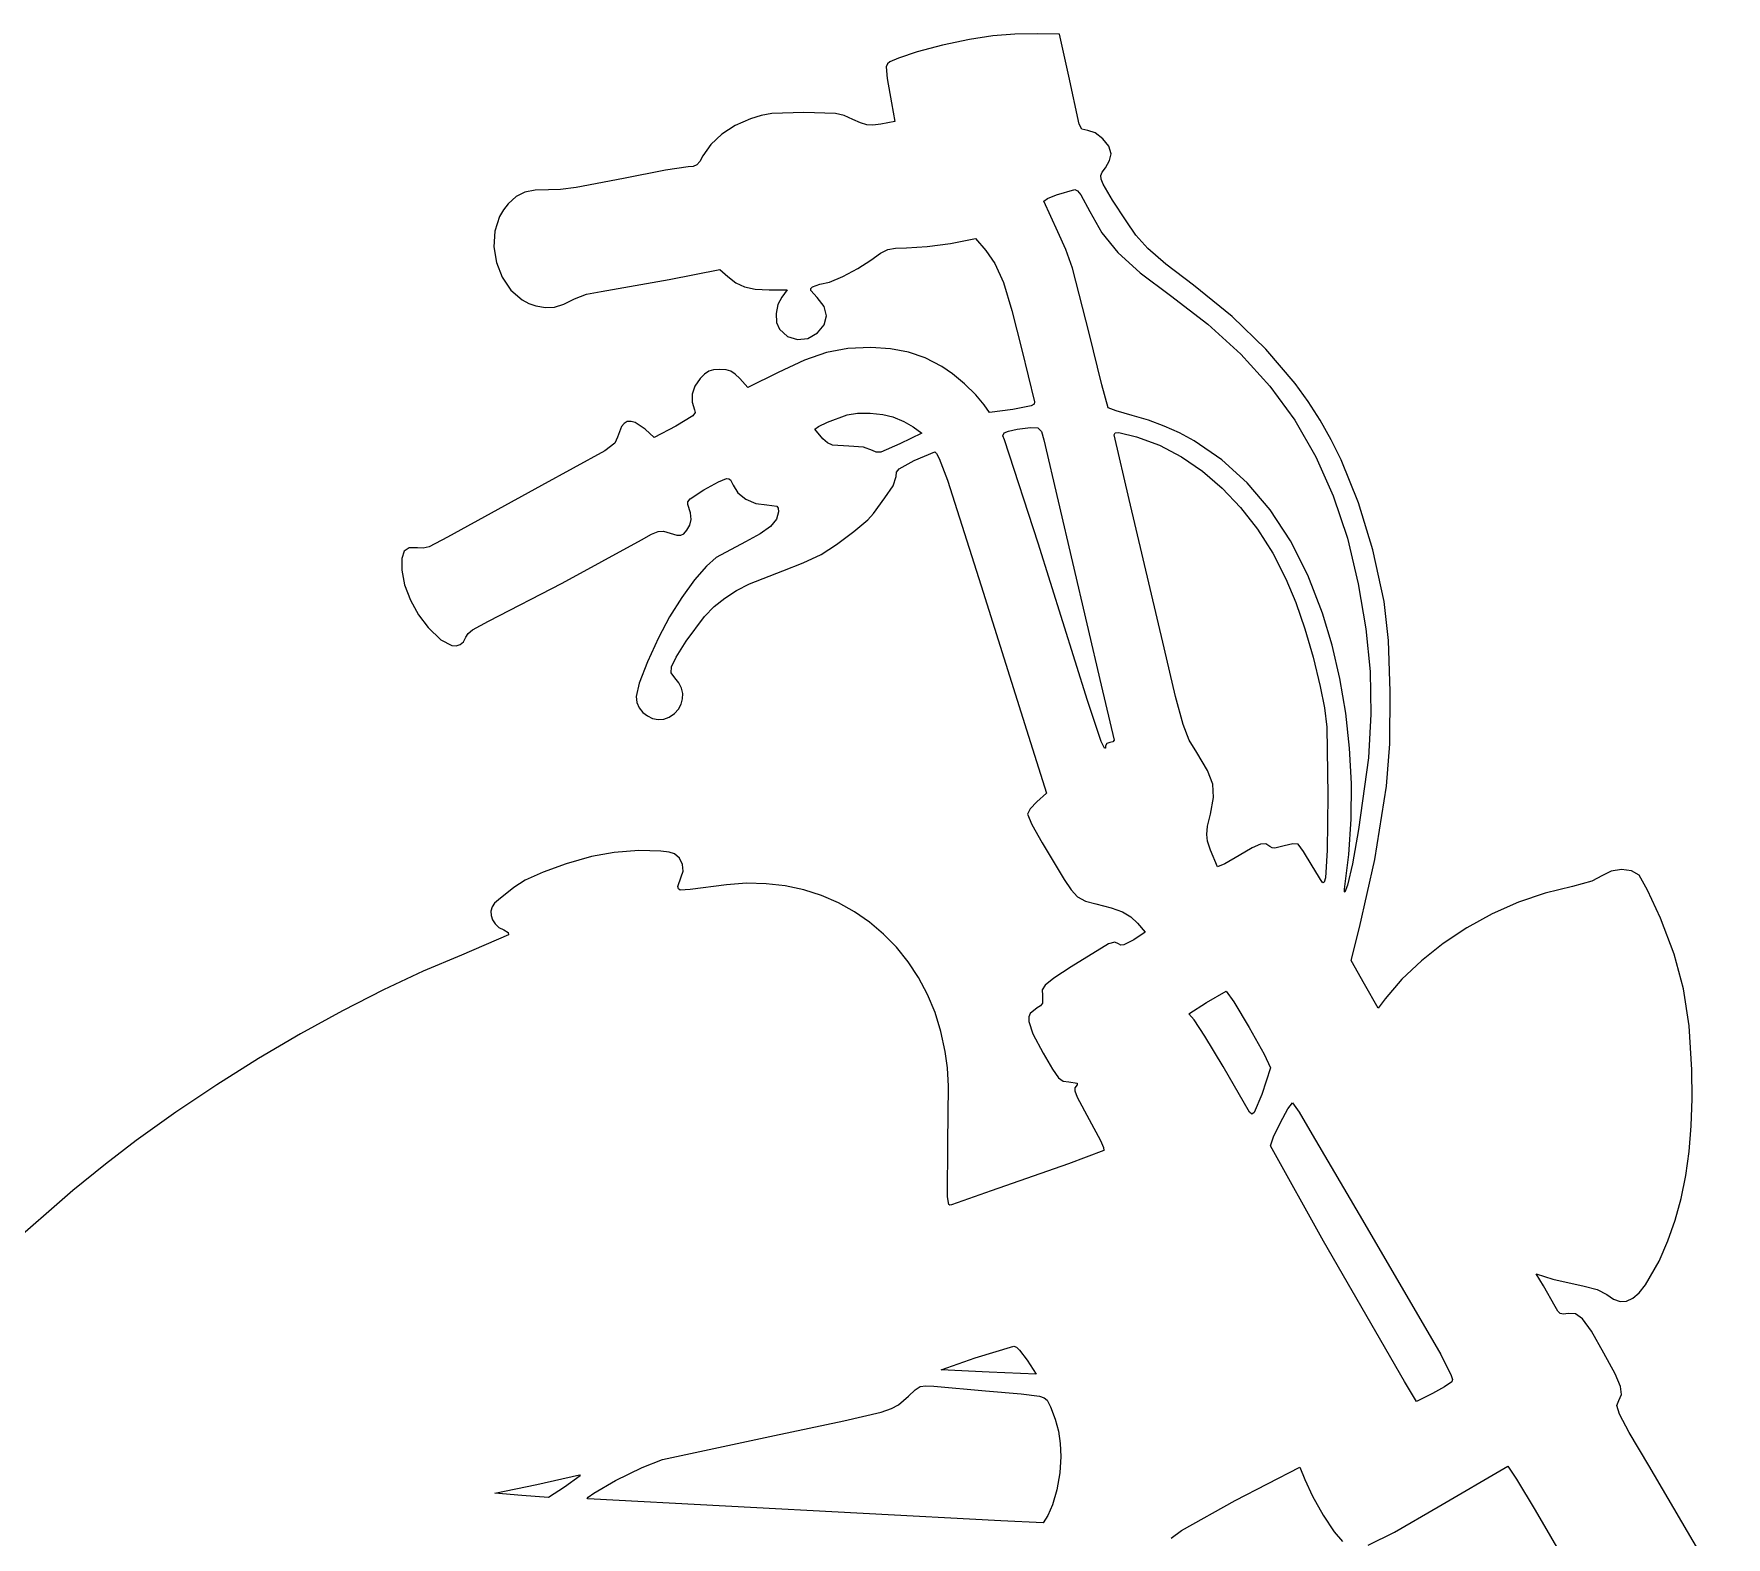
# Model space of a CAD drawing. Extents: x 37 to 816, y 124 to 562.
# Drawn here: x 426.3 to 639.9, y 372 to 561.8 of the extents above; entities that cross this region are included whole.
import ezdxf

# ---------------------------------------------------------------- set-up
doc = ezdxf.new("R2010")
doc.units = 0

msp = doc.modelspace()

# ---------------------------------------------------------------- linework, layer by layer
at = {"layer": 'Layer 1', "color": 7}
for points in [[(639.939292, 364.419674), (630.167341, 381.106073), (627.697344, 385.272161), (626.467582, 387.553091), (626.144019, 388.656625), (626.392617, 389.290523), (626.734922, 390.068839), (626.617513, 391.045594), (625.911406, 392.644119), (624.487616, 395.287749), (622.924368, 398.034456), (621.824142, 399.587231), (620.935582, 400.233807), (620.007335, 400.261919), (619.400998, 400.177032), (618.993098, 400.270738), (618.677803, 400.589341), (618.349278, 401.179142), (616.867611, 403.789699), (615.950388, 405.271366), (618.067056, 404.601088), (622.01817, 403.719143), (623.658587, 403.322268), (624.875671, 402.660809), (625.729229, 402.083066), (626.551367, 401.809181), (627.353661, 401.845355), (628.147687, 402.197788), (628.945021, 402.872683), (629.757237, 403.87624), (631.47262, 406.894145), (632.574569, 409.432975), (633.501645, 412.063997), (634.257568, 414.809946), (634.84606, 417.693562), (635.27084, 420.737581), (635.53563, 423.964742), (635.644151, 427.397782), (635.600123, 431.059438), (635.250652, 436.59695), (634.550608, 441.281181), (633.387543, 445.634682), (631.649009, 450.180006), (630.03064, 453.729834), (628.967896, 455.612787), (628.002718, 456.1629), (626.723346, 456.335982), (625.410902, 456.138647), (624.346504, 455.577509), (622.97067, 454.849905), (620.536502, 454.201675), (617.117518, 453.362174), (613.722926, 452.188636), (610.406881, 450.714134), (607.223542, 448.971741), (604.227065, 446.994531), (601.471607, 444.815575), (599.011325, 442.467948), (596.900376, 439.984722), (596.018431, 438.820554), (594.289819, 441.854445), (592.596484, 444.853058), (593.654818, 449.015838), (595.577458, 457.610392), (597.076765, 466.866405), (597.483562, 472.211543), (597.553015, 478.803531), (597.304968, 485.256612), (596.759265, 490.185031), (595.342021, 496.680143), (593.550639, 502.610534), (591.345018, 508.043177), (590.074337, 510.593772), (588.685058, 513.045045), (587.17217, 515.405368), (585.530658, 517.683111), (581.841716, 522.024348), (577.578132, 526.135727), (572.699805, 530.084223), (569.213918, 532.746594), (566.931885, 534.714434), (565.417144, 536.404461), (564.233133, 538.233395), (562.504521, 540.843952), (561.305076, 542.854786), (561.076321, 543.472148), (561.036083, 543.930759), (561.200896, 544.362912), (561.587298, 544.900899), (562.116465, 545.826941), (562.328132, 546.700067), (562.028822, 547.633826), (561.283027, 548.587429), (560.318951, 549.329365), (559.364797, 549.628124), (558.632782, 549.808923), (558.271185, 550.439513), (556.965906, 556.507295), (555.801739, 561.798965), (552.979515, 561.834243), (550.17934, 561.790146), (547.405623, 561.587298), (547.405623, 561.587298)], [(547.405623, 561.587298), (544.426302, 561.136404), (541.03357, 560.414311), (537.84589, 559.573156), (535.481726, 558.765074), (534.371578, 558.289926), (534.074059, 558.039537), (533.929503, 557.662643), (534.043053, 556.175463), (534.599781, 553.120626), (535.023115, 550.757014), (533.259225, 550.439513), (532.251051, 550.3199), (531.464467, 550.355729), (530.684497, 550.583381), (529.696167, 551.039236), (528.632321, 551.519345), (527.535402, 551.78448), (523.522552, 551.921181), (519.505293, 551.766841), (518.139931, 551.519345), (516.784492, 551.109792), (514.860198, 550.267534), (513.164108, 549.160693), (511.778903, 547.855415), (510.787266, 546.417844), (510.401415, 545.711737), (510.028794, 545.293364), (509.576797, 545.093273), (508.952821, 545.04201), (506.090909, 544.605447), (500.768371, 543.560342), (494.797603, 542.431453), (492.811022, 542.191123), (491.313921, 542.14923), (489.637123, 542.106787), (488.324127, 541.83614), (487.236027, 541.281066), (486.233917, 540.38534), (485.618916, 539.614793), (485.133829, 538.768487), (484.537276, 536.909375), (484.412012, 534.929546), (484.725791, 532.950544), (485.446368, 531.093912), (486.541496, 529.481193), (487.978928, 528.23393), (488.815932, 527.785326), (489.72642, 527.473666), (490.938543, 527.264755), (492.067984, 527.336964), (493.243727, 527.70683), (494.594756, 528.390888), (496.085243, 528.955333), (497.946147, 529.308111), (506.518652, 530.825057), (512.939212, 532.095057), (513.92699, 531.177835), (514.936266, 530.382982), (516.048068, 529.872556), (517.40461, 529.600255), (519.148105, 529.519778), (521.441162, 529.519778), (520.735606, 528.602555), (520.249985, 527.646196), (520.02564, 526.507936), (520.085723, 525.402748), (520.453383, 524.545608), (521.490771, 523.620668), (522.719982, 523.23151), (524.015339, 523.384748), (525.251164, 524.086997), (526.103895, 525.113912), (526.384464, 526.243352), (526.089563, 527.405866), (525.215886, 528.532), (524.413316, 529.431583), (524.402292, 529.69286), (524.616164, 529.907834), (525.533387, 530.225334), (526.750471, 530.500942), (528.470263, 531.213112), (530.335577, 532.189866), (531.989224, 533.259225), (533.22064, 534.126838), (534.14117, 534.590962), (535.114617, 534.777273), (536.504782, 534.811448), (539.10211, 534.974608), (542.043397, 535.375893), (545.183121, 535.975615), (546.4884, 534.493948), (547.645953, 532.844159), (548.710901, 530.423772), (549.802308, 526.898748), (551.039236, 521.935051), (552.626737, 515.37338), (552.594215, 515.080685), (552.207813, 514.857442), (549.910346, 514.42088), (546.982289, 514.032824), (546.312011, 514.985324), (545.236038, 516.242096), (543.816106, 517.631159), (542.303571, 518.914389), (540.949785, 519.853661), (538.845244, 520.917507), (536.734088, 521.644009), (534.490641, 522.06624), (531.989224, 522.217273), (529.072742, 522.093801), (526.410922, 521.599912), (523.610195, 520.629772), (520.276994, 519.077549), (516.466992, 517.172548), (515.443936, 518.301438), (514.869018, 518.885175), (514.337095, 519.240709), (513.732411, 519.417649), (512.939212, 519.465605), (512.146013, 519.417649), (511.541329, 519.240709), (511.009406, 518.885175), (510.434488, 518.301438), (509.788463, 517.367127), (509.44671, 516.356749), (509.422456, 515.339756), (509.728932, 514.385602), (509.820985, 514.010775), (509.539314, 513.60949), (507.36532, 512.304212), (504.648929, 510.857822), (503.484762, 511.916156), (502.250039, 512.763374), (501.721147, 512.910204), (501.253441, 512.873066), (500.848573, 512.652373), (500.508197, 512.248539), (500.027537, 510.8931), (499.664286, 510.16329), (498.417988, 509.208585), (490.431976, 504.825318), (478.543357, 498.298925), (476.24589, 497.068612), (475.492379, 496.894979), (474.768632, 496.923091), (473.730693, 496.939076), (473.079708, 496.521806), (472.779295, 495.608442), (472.793076, 494.136145), (473.142546, 492.286265), (473.869048, 490.343781), (474.886593, 488.480672), (476.109189, 486.868918), (477.721495, 485.33709), (479.085753, 484.615548), (479.659362, 484.563803), (480.152355, 484.720831), (480.558532, 485.088698), (480.871692, 485.669473), (481.159426, 486.122572), (481.718359, 486.595515), (483.729194, 487.680307), (493.020484, 492.469269), (503.02615, 497.946147), (504.313239, 498.678713), (505.147228, 499.01771), (505.829082, 499.032593), (506.659764, 498.792814), (507.481626, 498.560752), (507.99591, 498.523821), (508.371288, 498.7184), (508.776432, 499.18087), (509.160078, 499.812012), (509.305599, 500.525836), (509.212994, 501.378567), (508.882265, 502.426428), (508.878958, 502.752747), (509.173307, 503.131984), (510.8931, 504.260873), (512.761721, 505.282276), (513.77706, 505.685214), (514.070169, 505.67233), (514.276461, 505.525913), (514.597269, 504.860596), (515.219591, 503.87392), (516.215638, 503.079067), (517.469653, 502.548797), (518.865882, 502.355872), (520.109425, 502.219171), (520.304555, 501.954036), (520.34755, 501.473927), (520.09344, 500.571587), (519.320084, 499.652711), (518.010947, 498.700761), (516.149492, 497.699202), (512.480601, 495.723646), (511.252492, 494.634444), (509.746571, 492.883783), (508.134817, 490.68333), (506.589208, 488.244752), (505.168725, 485.567498), (503.797852, 482.542978), (502.764323, 479.855801), (502.355872, 478.190579), (502.462463, 477.430177), (502.758811, 476.750804), (503.209774, 476.173957), (503.780213, 475.721133), (504.434988, 475.41383), (505.13896, 475.273546), (505.856987, 475.321777), (506.55393, 475.580022), (507.206432, 476.041114), (507.705971, 476.589849), (508.048414, 477.20473), (508.229626, 477.864259), (508.245473, 478.54694), (508.091822, 479.231274), (507.764538, 479.895765), (507.259486, 480.518914), (506.805285, 481.151709), (506.827333, 481.930026), (507.418236, 483.158134), (508.670598, 485.140306), (511.009406, 488.280581), (512.225732, 489.525157), (513.543344, 490.603955), (515.014746, 491.555422), (516.692439, 492.418005), (520.876717, 494.030311), (523.451996, 495.031319), (525.709776, 496.111701), (527.653913, 497.378395), (529.832868, 498.995662), (531.608334, 500.467407), (532.342002, 501.297538), (533.753114, 503.273095), (534.789399, 504.78563), (535.164226, 505.954208), (535.244703, 506.481721), (535.569921, 506.919937), (537.457283, 507.965042), (540.06784, 509.058654), (540.28619, 508.863593), (540.610788, 508.238996), (541.659751, 505.464728), (545.923955, 492.160588), (551.885903, 473.145854), (554.17896, 465.949182), (552.944237, 464.890848), (552.09316, 463.978035), (551.744792, 463.303347), (552.296008, 462.006888), (553.614515, 459.705012), (556.401462, 455.08362), (557.252539, 453.750229), (558.077157, 452.883167), (559.060526, 452.34022), (560.387853, 451.979174), (562.305532, 451.499616), (563.743654, 450.973756), (564.817973, 450.342063), (565.644245, 449.545005), (566.596746, 448.416116), (565.185634, 447.463615), (563.924452, 446.802156), (563.548523, 446.779005), (563.245355, 446.934448), (562.775168, 447.176983), (561.970944, 446.943268), (557.283407, 444.041669), (555.093427, 442.606303), (553.971703, 441.739792), (553.597428, 441.124636), (553.649793, 440.443333), (553.658613, 439.437916), (553.42159, 439.133645), (552.979515, 438.855832), (552.098672, 438.1613), (551.916633, 437.717296), (551.912362, 437.162498), (552.453655, 435.581611), (553.755627, 433.140828), (554.921999, 431.129443), (555.678267, 430.040792), (556.275784, 429.593756), (556.965906, 429.507215), (558.015421, 429.361694), (558.03747, 429.135144), (557.742018, 428.766381), (557.740364, 428.386594), (558.046289, 427.580165), (559.541186, 424.77999), (560.974346, 422.120926), (561.332085, 421.252761), (561.375631, 420.864154), (556.952677, 419.153181), (547.158678, 415.748873), (542.14923, 413.984983), (541.961748, 413.951083), (541.820155, 414.057743), (541.659751, 414.9904), (541.725897, 421.816655), (541.787633, 428.973638), (541.646522, 431.277168), (541.373119, 433.352495), (540.835399, 435.885779), (540.089269, 438.294419), (539.145424, 440.570354), (538.014562, 442.705522), (536.70738, 444.691862), (535.234575, 446.521312), (533.606844, 448.185811), (531.834884, 449.677297), (529.929391, 450.987709), (527.901064, 452.108985), (525.760599, 453.033063), (523.518693, 453.751883), (521.186044, 454.257382), (518.773347, 454.541499), (516.291301, 454.596173), (513.750601, 454.413342), (509.164487, 453.813619), (507.929764, 453.725425), (507.705971, 453.87315), (507.647542, 454.166397), (508.035598, 455.40112), (508.280889, 456.140852), (508.198758, 456.979802), (507.832199, 457.752606), (507.224208, 458.2939), (506.52506, 458.517556), (505.487328, 458.661009), (502.721879, 458.717233), (499.579399, 458.482416), (496.711424, 457.9764), (493.517681, 457.042089), (490.634823, 456.005253), (488.347278, 454.975031), (486.939473, 454.060564), (484.999194, 452.508341), (484.507097, 452.100097), (484.191112, 451.61041), (484.045454, 451.070288), (484.064333, 450.510735), (484.241962, 449.962758), (484.572554, 449.457362), (485.05032, 449.025554), (485.669473, 448.698338), (486.233917, 448.367609), (486.269195, 448.063338), (480.307247, 445.523336), (475.495617, 443.495276), (470.468599, 441.138967), (465.288619, 438.489963), (460.018102, 435.583816), (454.719473, 432.456081), (449.455157, 429.14231), (444.28758, 425.678058), (439.279166, 422.098877), (435.384069, 419.1281), (431.269451, 415.795175), (422.879398, 408.499285)], [(559.611741, 539.397562), (561.12538, 536.731883), (563.174799, 534.238184), (565.991511, 531.678338), (569.807026, 528.814222), (574.534182, 525.189428), (578.705299, 521.379426), (582.346423, 517.344527), (585.483598, 513.045045), (588.142869, 508.441292), (590.350281, 503.493581), (592.131879, 498.162224), (593.513707, 492.407532), (594.481091, 486.736075), (595.008604, 481.325893), (595.106169, 475.962014), (594.783708, 470.429463), (593.553395, 461.367478), (592.784449, 457.059728), (592.137873, 454.342786), (591.802734, 453.47407), (591.75092, 453.504387), (591.785095, 453.848897), (592.328042, 458.244773), (592.609714, 462.703074), (592.633416, 467.187006), (592.402456, 471.659776), (591.920143, 476.084591), (591.189782, 480.424656), (590.214682, 484.643178), (588.998149, 488.703363), (587.146891, 493.498044), (584.936792, 497.844172), (582.382734, 501.726453), (579.499601, 505.129589), (576.302275, 508.038285), (572.805639, 510.437244), (570.94973, 511.440793), (569.024575, 512.311171), (567.032034, 513.046467), (564.973967, 513.644768), (562.941084, 514.231261), (561.940076, 514.632546), (561.137506, 517.503277), (559.541186, 524.051719), (557.446566, 532.262627), (556.60927, 534.618523), (555.590072, 536.822283), (553.826182, 540.702841), (554.304086, 541.043492), (555.426912, 541.523049), (557.742018, 542.184508), (558.063928, 542.0219), (558.491671, 541.492181), (559.611741, 539.397562), (559.611741, 539.397562)], [(534.77617, 513.468379), (536.143185, 512.886295), (537.35145, 512.198378), (538.409784, 511.422267), (535.658115, 510.08171), (533.254815, 509.023376), (532.67659, 509.000225), (532.200891, 509.235043), (531.058772, 509.631918), (529.202278, 509.76421), (527.138527, 509.92296), (526.52337, 510.210695), (525.921442, 510.716711), (524.933664, 511.916156), (525.39889, 512.262319), (526.512346, 512.80692), (528.990611, 513.750601), (530.321246, 513.924786), (531.909849, 513.92699), (533.485223, 513.770445), (534.77617, 513.468379), (534.77617, 513.468379)], [(553.826182, 510.575599), (561.058131, 479.601691), (562.68091, 472.651964), (562.52216, 472.444707), (562.151743, 472.369742), (561.781326, 472.250679), (561.622576, 471.946408), (561.586265, 471.645031), (561.477606, 471.63883), (561.044902, 472.502034), (559.329519, 477.661412), (553.111807, 497.518404), (548.852012, 510.575599), (548.653575, 511.097601), (548.799096, 511.444315), (549.36795, 511.691811), (550.439513, 511.916156), (552.159306, 512.153179), (553.085348, 512.092545), (553.53514, 511.608577), (553.826182, 510.575599), (553.826182, 510.575599)], [(565.538412, 510.963655), (568.408316, 509.901325), (571.180655, 508.451214), (573.830624, 506.638955), (576.333419, 504.490179), (578.664234, 502.030517), (580.798265, 499.285601), (582.710708, 496.281062), (584.376757, 493.042533), (585.615339, 490.041715), (586.771238, 486.710168), (587.814689, 483.140495), (588.715926, 479.425302), (589.236825, 476.759623), (589.522906, 474.292382), (589.668427, 465.66696), (589.580232, 458.761331), (589.386205, 455.295287), (589.196035, 454.742969), (589.089168, 454.654085), (588.949642, 454.713203), (587.69287, 456.776954), (586.612488, 458.61581), (585.92898, 459.528623), (585.245473, 459.555081), (584.16509, 459.316956), (582.987694, 459.030324), (582.63216, 459.07387), (582.365922, 459.2464), (581.853843, 459.585398), (581.179706, 459.550671), (580.128538, 459.072767), (578.485364, 458.082233), (576.646509, 457.032718), (575.733696, 456.671121), (574.851751, 458.752511), (574.494563, 459.890771), (574.375501, 460.767756), (574.494563, 461.783646), (574.851751, 463.338625), (575.246421, 465.409542), (575.151612, 467.100121), (574.47472, 468.85023), (573.123139, 471.099741), (572.165677, 472.675667), (571.390117, 474.658389), (570.449192, 478.169082), (568.995636, 484.328916), (564.585911, 503.02615), (562.68091, 511.2106), (562.819816, 511.454788), (563.289452, 511.497232), (565.538412, 510.963655), (565.538412, 510.963655)], [(579.755365, 436.386386), (581.651547, 433.012946), (582.436478, 431.306383), (581.342866, 427.919714), (580.355088, 425.657525), (580.062944, 425.454127), (579.790643, 425.697213), (576.439252, 431.447494), (574.159424, 435.292774), (572.805639, 437.338887), (572.13536, 438.114998), (574.357862, 439.52611), (576.827308, 440.9725), (577.788628, 439.631944), (579.755365, 436.386386), (579.755365, 436.386386)], [(587.69287, 422.874989), (594.042874, 412.044704), (603.916248, 395.11577), (605.249639, 392.463871), (605.381586, 391.924025), (605.296492, 391.654136), (604.396908, 391.019135), (602.862324, 390.172468), (600.85149, 389.149412), (599.334544, 391.689413), (589.099572, 409.420918), (582.436478, 421.463877), (582.821778, 422.575127), (583.69325, 424.400753), (584.624253, 426.107317), (585.188146, 426.86138), (586.030404, 425.688393), (587.69287, 422.874989), (587.69287, 422.874989)], [(551.709514, 394.370526), (552.838404, 392.606636), (546.911733, 392.853581), (540.87923, 393.171081), (545.147843, 394.692436), (550.051458, 396.134416), (550.355177, 396.022519), (550.761423, 395.662576), (551.709514, 394.370526), (551.709514, 394.370526)], [(546.453122, 390.525246), (550.98191, 390.150971), (553.288196, 389.832919), (553.876618, 389.625731), (554.231877, 389.349503), (554.672849, 388.479134), (555.263753, 386.928013), (555.669447, 385.409965), (555.903163, 383.865459), (555.978128, 382.234963), (555.838119, 380.178378), (555.4666, 378.032495), (554.93633, 376.118123), (554.320071, 374.756069), (553.720349, 373.838847), (548.393401, 374.085791), (496.28809, 376.872737), (496.205511, 376.939839), (496.313722, 377.093706), (497.015695, 377.615225), (499.754134, 379.187843), (503.114345, 380.846451), (505.707263, 381.846907), (519.818383, 384.880798), (528.571136, 386.70918), (533.272454, 387.839723), (534.590617, 388.284899), (535.480073, 388.725527), (536.751727, 389.81969), (537.590126, 390.638245), (538.220165, 391.050003), (538.909736, 391.164105), (539.926729, 391.089691), (546.453122, 390.525246), (546.453122, 390.525246)], [(569.890259, 371.91345), (571.17845, 372.873117), (577.991475, 376.661071), (586.140647, 380.894407), (586.775647, 379.306906), (587.732558, 377.215042), (589.086343, 374.822215), (590.466587, 372.713816), (591.502873, 371.475234)], [(594.774889, 371.047491), (598.061236, 372.650977), (603.603158, 375.884959), (612.38733, 381.00024), (613.494171, 379.368642), (615.844555, 375.461625), (626.110394, 357.822725)], [(495.300312, 379.800795), (493.324755, 378.354405), (491.313921, 377.049126), (487.927252, 377.296071), (484.540583, 377.578293), (489.832253, 378.707183), (495.229756, 379.906628), (495.300312, 379.800795), (495.300312, 379.800795)]]:
    msp.add_lwpolyline(points, dxfattribs=at)

doc.saveas('drawing.dxf')
